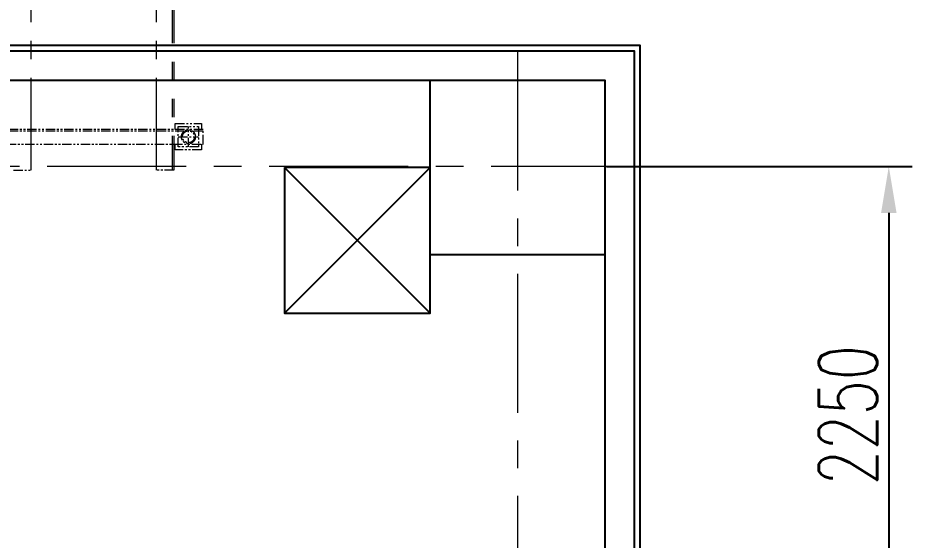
# Model space of a CAD drawing. Header units: millimetres. Extents: x -243837 to -5443, y 40 to 285140.
# Drawn here: x -231402 to -228332, y 139896 to 141688 of the extents above; entities that cross this region are included whole.
import ezdxf

# ---------------------------------------------------------------- set-up
doc = ezdxf.new("R2010")
doc.units = ezdxf.units.MM
doc.linetypes.add('CENTER', pattern=[50.8, 31.75, -6.35, 6.35, -6.35])
doc.linetypes.add('PHANTOM', pattern=[63.5, 31.75, -6.35, 6.35, -6.35, 6.35, -6.35])
doc.layers.add('0-45-GRID MARKS', color=6, linetype='Continuous')
doc.layers.add('CEN', color=1, linetype='CENTER', lineweight=9)
doc.layers.add('PHANTAM', color=21, linetype='PHANTOM', lineweight=0)
doc.styles.add('KA', font='romans.shx', dxfattribs={"width": 0.7})
doc.dimstyles.new('KAT', dxfattribs={"dimscale": 125, "dimtxt": 2.5, "dimasz": 2, "dimexe": 1, "dimexo": 0.06, "dimgap": 0.5, "dimtad": 1, "dimdec": 0, "dimzin": 0, "dimdsep": 46, "dimtxsty": 'KA', "dimcen": 1.5, "dimclrd": 1, "dimclre": 1, "dimclrt": 4, "dimadec": 0, "dimazin": 0, "dimtfac": 1, "dimtdec": 0, "dimtmove": 0, "dimatfit": 2, "dimfxl": 1.5, "dimtolj": 1, "dimtzin": 0, "dimarcsym": 0})

# ---------------------------------------------------------------- blocks, each defined once
blk = doc.blocks.new('*D1090')
at = {"color": 1, "lineweight": -2, "transparency": 16777216}
for p, q in [((-229381.6, 141178.4), (-228332.3, 141178.4)), ((-228412.3, 141018.4), (-228412.3, 139088.4)), ((-230347.1, 138928.4), (-228332.3, 138928.4))]:
    blk.add_line(p, q, dxfattribs=at)
at = {"color": 1, "transparency": 16777216}
for points in [[(-228438.9, 141018.4), (-228385.6, 141018.4), (-228412.3, 141178.4)], [(-228438.9, 139088.4), (-228385.6, 139088.4), (-228412.3, 138928.4)]]:
    blk.add_solid(points, dxfattribs=at)
at = {"layer": 'DEFPOINTS', "color": 0, "transparency": 16777216}
for p in [(-229461.6, 141178.4, 26.7), (-230427.1, 138928.4, 26.7), (-228412.3, 138928.4)]:
    blk.add_point(p, dxfattribs=at)
at = {"color": 2, "transparency": 16777216, "insert": (-228552.3, 140324.6), "char_height": 200, "attachment_point": 5, "rotation": 90, "style": 'KA'}
blk.add_mtext('\\A1;2250', dxfattribs=at)
blk = doc.blocks.new('A$C4B0E0C6E')
at = {"layer": 'PHANTAM', "color": 8, "ltscale": 10}
for p, q in [((2635, 4964.5, -123.3), (2635, 7623, -123.3)), ((3065, 4964.5, -123.3), (3065, 7623, -123.3)), ((3119, 7623, -123.3), (3119, 4964.5, -123.3)), ((3125, 7623, -123.3), (3125, 4964.5, -123.3))]:
    blk.add_line(p, q, dxfattribs=at)
at = {"layer": 'PHANTAM', "color": 8}
for p, q in [((3225, 5104.5, -123.3), (2551.5, 5104.5, -123.3)), ((3225, 5098.5, -123.3), (2551.5, 5098.5, -123.3)), ((3130, 5104.5, -123.3), (3130, 5124.5, -123.3)), ((3130, 5124.5, -123.3), (3220, 5124.5, -123.3)), ((3140, 5044.5, -123.3), (3140, 5114.5, -123.3)), ((3140, 5114.5, -123.3), (3210, 5114.5, -123.3)), ((3175, 5044.5, -123.3), (3175, 5114.5, -123.3)), ((3210, 5114.5, -123.3), (3210, 5044.5, -123.3)), ((3220, 5124.5, -123.3), (3220, 5104.5, -123.3)), ((3225, 5054.5, -123.3), (3225, 5104.5, -123.3)), ((3140, 5079.5, -123.3), (3210, 5079.5, -123.3)), ((2551.5, 5054.5, -123.3), (3225, 5054.5, -123.3)), ((3130, 5034.5, -123.3), (3130, 5054.5, -123.3)), ((3210, 5044.5, -123.3), (3140, 5044.5, -123.3)), ((3220, 5054.5, -123.3), (3220, 5034.5, -123.3)), ((3220, 5034.5, -123.3), (3130, 5034.5, -123.3)), ((2575, 4964.5, -123.3), (2635, 4964.5, -123.3)), ((3125, 4964.5, -123.3), (3065, 4964.5, -123.3))]:
    blk.add_line(p, q, dxfattribs=at)
for radius in [24, 20.4]:
    blk.add_circle((3175, 5079.5, -123.3), radius, dxfattribs=at)
blk = doc.blocks.new('A$C5135598A')
at = {"color": 8, "ltscale": 10}
blk.add_blockref('A$C4B0E0C6E', (377.3, 0, 0), dxfattribs=at)

msp = doc.modelspace()

# ---------------------------------------------------------------- linework, layer by layer
at = {"color": 8, "extrusion": (2.19374e-05, 8.32517e-06, 1)}
for p, q in [((-229986.67, 141174.36, 47.42), (-230486.67, 140674.36, 47.44)), ((-230486.67, 141174.36, 47.42), (-229986.67, 140674.36, 47.42))]:
    msp.add_line(p, q, dxfattribs=at)
at = {"color": 8, "extrusion": (2.19374e-05, 8.32517e-06, 1), "elevation": 43.54}
msp.add_lwpolyline([(-230486.67, 141174.36), (-230486.67, 140674.36), (-229986.67, 140674.36), (-229986.67, 141174.36)], close=True, dxfattribs=at)
at = {"layer": '0-45-GRID MARKS', "elevation": 47.42}
for points in [[(-235106.67, 141205.01), (-235106.67, 141594.36), (-229266.67, 141594.36), (-229266.67, 134758.36), (-235106.67, 134758.36), (-235106.67, 136557.75)], [(-235086.67, 141205.01), (-235086.67, 141574.36), (-229286.67, 141574.36), (-229286.67, 134778.36), (-235086.67, 134778.36), (-235086.67, 136557.75)]]:
    msp.add_lwpolyline(points, dxfattribs=at)
for points in [[(-234986.67, 141474.36), (-229386.67, 141474.36), (-229386.67, 134878.36), (-234986.67, 134878.36)], [(-229986.67, 141474.36), (-229386.67, 141474.36), (-229386.67, 140874.36), (-229986.67, 140874.36)]]:
    msp.add_lwpolyline(points, close=True, dxfattribs=at)
at = {"layer": 'CEN', "color": 1, "ltscale": 15}
for p, q in [((-229686.67, 141571.38, 47.42), (-229686.67, 135178.36, 47.42)), ((-229300.85, 141178.36, 47.42), (-234686.67, 141178.36, 47.42))]:
    msp.add_line(p, q, dxfattribs=at)

# ---------------------------------------------------------------- block references
at = {"color": 8, "ltscale": 10}
msp.add_blockref('A$C5135598A', (-234368.96, 136200.37, 50.87), dxfattribs=at)

# ---------------------------------------------------------------- dimensions: what is measured, and where the dimension line sits
dim = msp.add_linear_dim(base=(-228412.26, 138928.36, 20.7), p1=(-229461.6, 141178.36, 47.42), p2=(-230427.11, 138928.36, 47.42), angle=90, dimstyle='KAT', override={"dimscale": 80, "dimexo": 1, "dimclrt": 2, "dimfxl": 0.18, "dimarcsym": 1})
dim.commit()
dim.dimension.update_dxf_attribs({"geometry": '*D1090', "text_midpoint": (-228412.26, 140324.64, 20.7), "dimtype": 160})

doc.saveas('drawing.dxf')
